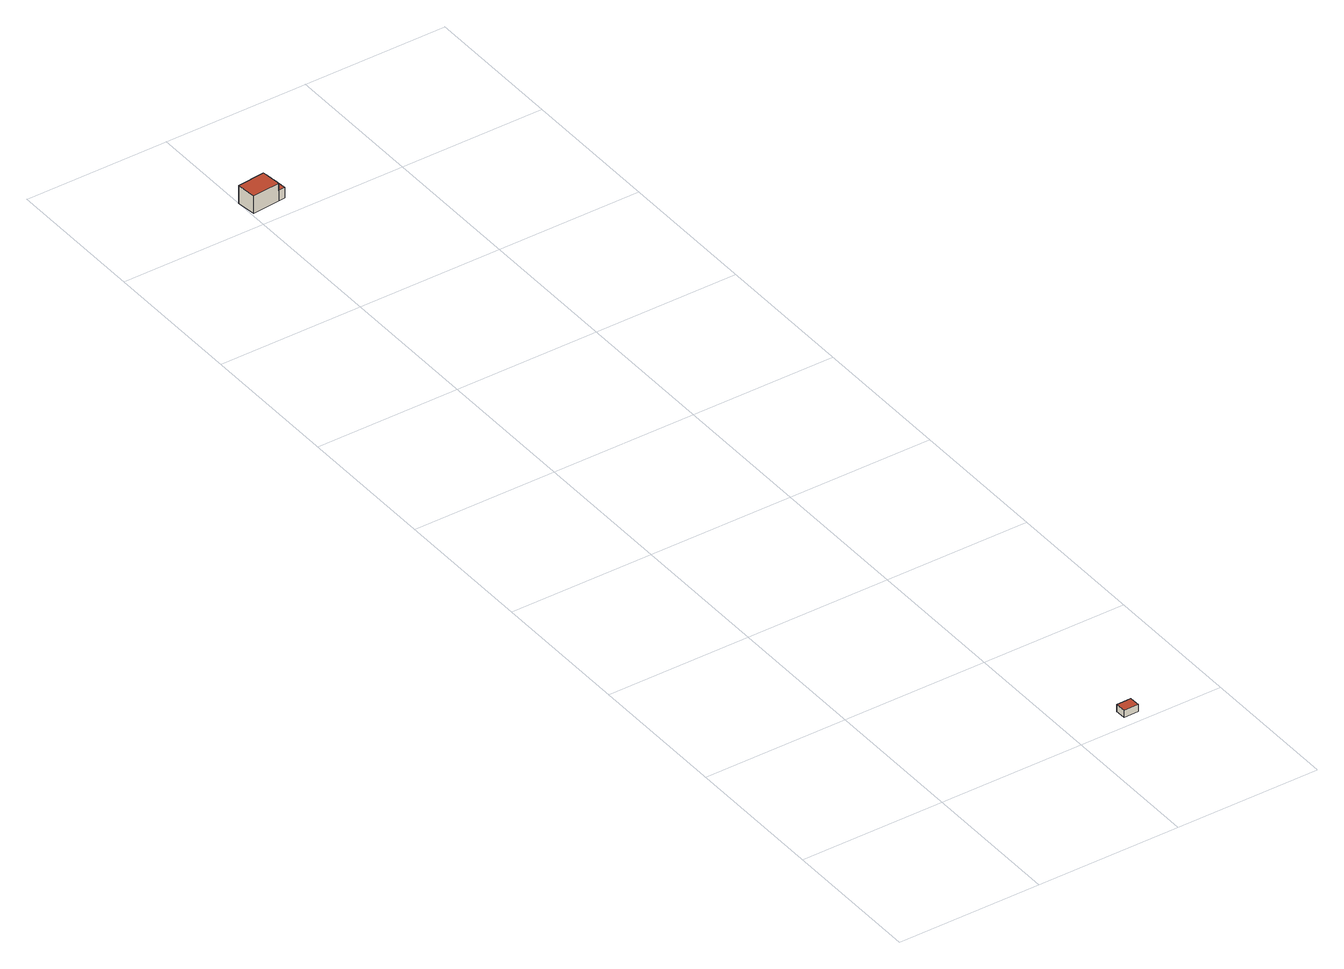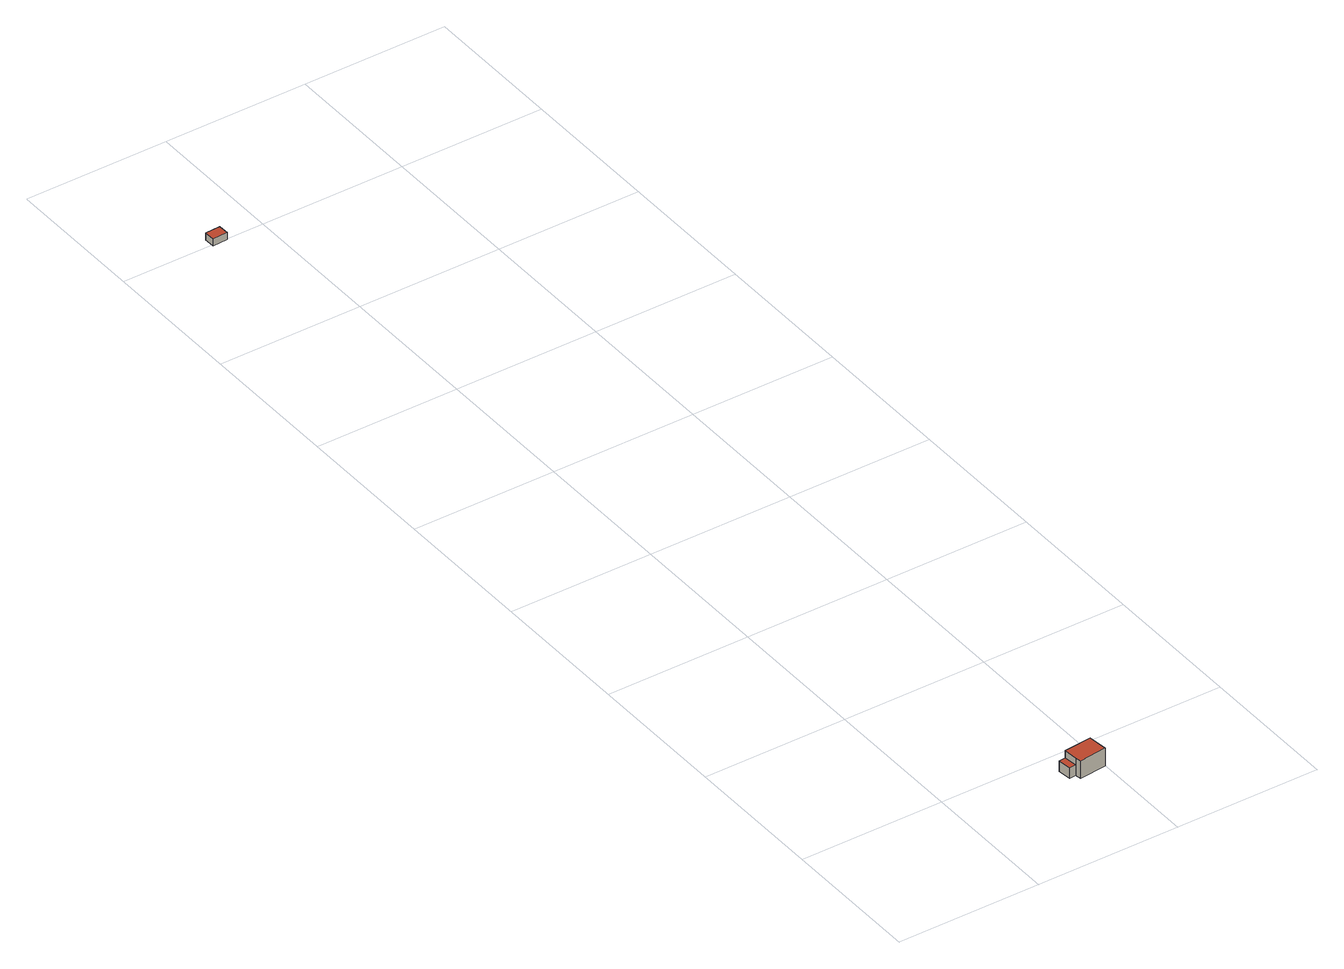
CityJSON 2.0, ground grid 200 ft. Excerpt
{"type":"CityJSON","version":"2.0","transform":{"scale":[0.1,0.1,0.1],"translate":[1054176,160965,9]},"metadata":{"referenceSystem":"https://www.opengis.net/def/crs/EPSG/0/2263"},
"CityObjects":{
"building1":{"type":"Building","attributes":{"name":"Bldg_1511004082","BIN":"4529023"},"geometry":[{"type":"MultiSurface","lod":"2","boundaries":[[[0,1,2,3]],[[4,5,6,7]],[[0,3,7,6]],[[1,0,6,5]],[[2,1,5,4]],[[3,2,4,7]]],"semantics":{"surfaces":[{"type":"RoofSurface","BIN":"4529023"},{"type":"GroundSurface"},{"type":"WallSurface"}],"values":[0,1,2,2,2,2]}}]},
"building2":{"type":"Building","attributes":{"name":"Bldg_1210019113","BIN":"4000000"},"geometry":[{"type":"MultiSurface","lod":"2","boundaries":[[[8,9,10,11]],[[12,13,14,15,16]],[[17,18,19,20,21,22,23]],[[9,16,15,10]],[[13,12,23,22]],[[14,13,22,21]],[[15,14,21,20]],[[11,10,20,19]],[[8,11,19,18]],[[9,8,18,17]],[[12,16,17,23]]],"semantics":{"surfaces":[{"type":"RoofSurface","BIN":"4000000"},{"type":"GroundSurface"},{"type":"WallSurface"}],"values":[0,0,1,2,2,2,2,2,2,2,2]}}]}
},
"vertices":[
[2828,160,239],[2623,154,239],[2628,5,239],[2833,12,239],[2628,5,136],[2623,154,136],[2828,160,136],[2833,12,136],
[489,14476,159],[395,14466,159],[415,14278,159],[509,14288,159],[386,14547,265],[5,14507,265],[34,14238,265],[415,14278,265],[395,14466,265],[395,14466,4],[489,14476,4],[509,14288,4],[415,14278,4],[34,14238,4],[5,14507,4],[386,14547,4]
]}
